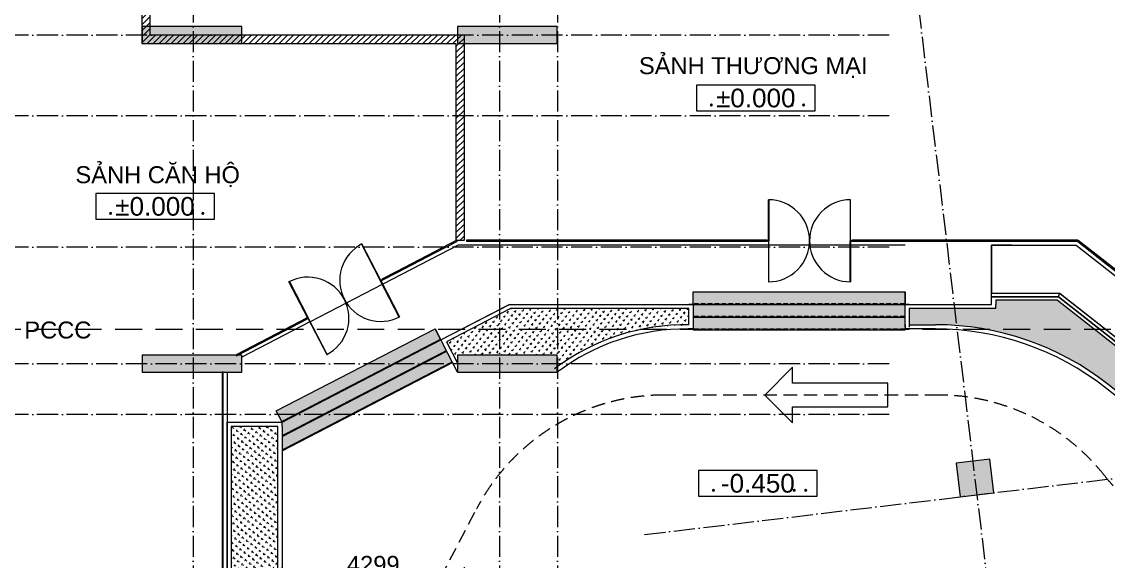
# Model space of a CAD drawing. Header units: millimetres. Extents: x -55734 to 110735, y -16086 to 119028.
# Drawn here: x 28357 to 53992, y 14442 to 27166 of the extents above; entities that cross this region are included whole.
import ezdxf
from ezdxf.enums import TextEntityAlignment as Align

# ---------------------------------------------------------------- set-up
doc = ezdxf.new("R2010")
doc.units = ezdxf.units.MM
for name, pattern in [('Grid Line', [14, 10, -2, 0, -2]), ('HIDDEN2', [4.7625, 3.175, -1.5875]), ('Overhead 1_16_', [2.579687, 1.5875, -0.992188])]:
    doc.linetypes.add(name, pattern=pattern)
for name, color, linetype, lineweight in [('A-FLOR-PATT', 8, 'Continuous', 9), ('CHU', 181, 'Continuous', 5), ('CUA', 31, 'Continuous', 9), ('HATCH-TUONG', 152, 'Continuous', 9), ('KI-HIEU-1', 151, 'Continuous', 9), ('KINH', 152, 'Continuous', 5), ('L-SITE', 91, 'Continuous', 5), ('NET CAT', 3, 'Continuous', 5), ('NET THAY 1', 41, 'Continuous', 5), ('NET THAY 2', 55, 'Continuous', 5), ('NET-CAT', 3, 'Continuous', 9), ('NET-THAY', 2, 'Continuous', 9), ('S-STRS', 31, 'Continuous', 5), ('TRUC', 225, 'Continuous', 5)]:
    doc.layers.add(name, color=color, linetype=linetype, lineweight=lineweight)
doc.styles.add('Arial', font='arial.ttf', dxfattribs={"height": 476.25})
doc.styles.add('Arial_1', font='arial.ttf', dxfattribs={"height": 400})
doc.styles.add('TA1', font='arial.ttf')
doc.dimstyles.new('D_200_KTx2', dxfattribs={"dimtxt": 400, "dimasz": 300, "dimexe": 300, "dimexo": 300, "dimgap": 160, "dimtad": 1, "dimdec": 0, "dimzin": 9, "dimtxsty": 'TA1', "dimblk": 'ARCHTICK', "dimcen": 1, "dimdle": 300, "dimclrd": 256, "dimclre": 256, "dimclrt": 7, "dimadec": 0, "dimazin": 0, "dimtfac": 1, "dimtdec": 0, "dimtix": 1, "dimtmove": 1, "dimatfit": 3, "dimldrblk": 'ARCHTICK', "dimfxl": 1, "dimtolj": 1, "dimtzin": 0, "dimlwd": -1, "dimlwe": -1, "dimarcsym": 0})
pattern_1 = [(45, (0, 0), (-70.71068, 70.71068), [])]
pattern_2 = [(230, (44197.35, 19899.85), (-182.1847, 15.939), [19.05, -209.55]), (175, (44197.35, 19899.85), (-35.2424, 191.0566), [15.24, -167.64]), (280.451, (44182.17, 19901.18), (-146.9425, -175.1167), [16.19, -178.09]), (210, (44197.35, 19899.85), (-165.746, 77.2887), [19.05, -209.55]), (155, (44197.35, 19899.85), (32.228, 191.588), [15.24, -167.64]), (260.451, (44183.54, 19906.27), (-197.974, -114.2986), [16.19, -178.09]), (226.184, (44197.35, 19849.05), (-271.079, 42.043), [28.575, -314.325]), (276.636, (44174.76, 19852.55), (-237.403, -247.427), [24.285, -267.135]), (171.184, (44197.35, 19849.05), (-237.405, -247.425), [22.86, -251.46]), (201, (44171.95, 19861.75), (-151.615, 102.2655), [19.05, -209.55]), (146, (44171.95, 19861.75), (-61.8024, -184.188), [15.24, -167.64]), (251.451, (44159.32, 19870.27), (-213.417, -81.9214), [16.19, -178.09]), (217.5, (44197.354, 19899.85), (-3.0883, -84.5551), [8.382, -157.226, 8.382, -161.798, -168.275]), (217.5, (44197.354, 19899.85), (-3.0883, -84.5551), [-335.788, 8.382, -159.893]), (187.5, (44197.35, 19899.85), (-66.8194, -100.1807), [8.382, -88.646, 8.382, -153.416, -64.135]), (187.5, (44197.35, 19899.85), (-66.8194, -100.1807), [-258.826, 8.382, -55.753]), (147.5, (44208.68, 19899.85), (-135.5905, 5.7289), [8.382, -55.118, 8.382, -189.738, -262.89]), (147.5, (44208.68, 19899.85), (-135.5905, 5.7289), [-261.62, 8.382, -254.508]), (137.5, (44279.4, 19899.85), (-148.129, -25.4268), [8.382, -74.168, 8.382, -123.19, -186.69]), (137.5, (44279.4, 19899.85), (-148.129, -25.4268), [-214.122, 8.382, -178.308])]
pattern_3 = [(257.381, (34501.3, 17720.91), (-169.1046, -69.6343), [19.05, -209.55]), (202.381, (34501.3, 17720.9), (-119.162, 153.444), [15.24, -167.64]), (307.832, (34487.2, 17715.1), (-49.943, -223.0776), [16.19, -178.09]), (237.381, (34501.3, 17720.91), (-182.7227, -7.5977), [19.05, -209.55]), (182.381, (34501.3, 17720.9), (-59.495, 184.946), [15.24, -167.64]), (287.832, (34486.07, 17720.26), (-123.228, -192.543), [16.19, -178.09]), (253.565, (34524.66, 17675.8), (-260.045, -87.338), [28.575, -314.325]), (304.016, (34502.99, 17668.52), (-97.018, -328.888), [24.285, -267.135]), (198.565, (34524.66, 17675.8), (-97.016, -328.89), [22.86, -251.46]), (228.381, (34496.26, 17675.4), (-181.6616, 21.08), [19.05, -209.55]), (173.381, (34496.26, 17675.4), (29.8304, -191.976), [15.24, -167.64]), (278.832, (34481.12, 17677.15), (-151.8314, -170.895), [16.19, -178.09]), (244.881, (34501.29, 17720.91), (36.145, -76.5025), [8.382, -157.226, 8.382, -330.073]), (244.881, (34501.29, 17720.91), (36.145, -76.5025), [-173.99, -161.798, 8.382, -159.893]), (214.881, (34501.29, 17720.91), (-13.2599, -119.6879), [8.382, -88.646, 8.382, -153.416, -64.135]), (214.881, (34501.29, 17720.91), (-13.2599, -119.6879), [-258.826, 8.382, -55.753]), (174.881, (34511.35, 17726.12), (-123.0348, -57.2717), [8.382, -55.118, 8.382, -189.738, -262.89]), (174.881, (34511.35, 17726.12), (-123.0348, -57.2717), [-261.62, 8.382, -254.508]), (164.881, (34574.14, 17758.64), (-119.8398, -90.7034), [8.382, -74.168, 8.382, -123.19, -186.69]), (164.881, (34574.14, 17758.64), (-119.8398, -90.7034), [-214.122, 8.382, -178.308])]

# ---------------------------------------------------------------- blocks, each defined once
blk = doc.blocks.new('ALC1807-ASCENT PLAZA-KET CAU 1_rvt-1-MẶT BẰNG TẦNG 1')
at = {"layer": 'NET CAT'}
for points in [[(33551, 26650), (33551, 27050), (31201, 27050), (31201, 26650)], [(40991, 26650), (40991, 27050), (38641, 27050), (38641, 26650)], [(33551, 18900), (33551, 19300), (31201, 19300), (31201, 18900)], [(40991, 18900), (40991, 19300), (38641, 19300), (38641, 18900)], [(50495, 15961), (51289, 16056), (51194, 16850), (50400, 16755)]]:
    blk.add_hatch(color=7, dxfattribs=at).paths.add_polyline_path(points, flags=0)
at = {"layer": 'NET CAT', "color": 90, "lineweight": 13}
for p, q in [((33551, 27050), (31201, 27050)), ((31201, 27050), (31201, 26650)), ((33551, 26650), (33551, 27050)), ((40991, 27050), (38641, 27050)), ((38641, 27050), (38641, 26650)), ((40991, 26650), (40991, 27050)), ((31201, 26650), (33551, 26650)), ((38641, 26650), (40991, 26650)), ((33551, 19300), (31201, 19300)), ((31201, 19300), (31201, 18900)), ((33551, 18900), (33551, 19300)), ((40991, 19300), (38641, 19300)), ((38641, 19300), (38641, 18900)), ((40991, 18900), (40991, 19300)), ((31201, 18900), (33551, 18900)), ((38641, 18900), (40991, 18900)), ((51194, 16850), (50400, 16755)), ((50400, 16755), (50495, 15961)), ((51289, 16056), (51194, 16850)), ((50495, 15961), (51289, 16056))]:
    blk.add_line(p, q, dxfattribs=at)
at = {"layer": 'NET-THAY', "color": 50}
for p, q in [((38656, 21900), (36874, 20977)), ((40701, 21900), (38656, 21900)), ((41001, 21900), (40701, 21900)), ((45975, 21900), (41001, 21900)), ((47901, 21900), (45987, 21900)), ((49199, 21900), (47913, 21900)), ((36864, 20972), (35164, 20091)), ((35153, 20086), (33551, 19256)), ((33201, 18900), (33201, 11700))]:
    blk.add_line(p, q, dxfattribs=at)
blk = doc.blocks.new('*U147')
at = {"color": 7, "ltscale": 30, "true_color": 0xffffff, "insert": (520, 350), "char_height": 200, "attachment_point": 5, "bg_fill": 3, "box_fill_scale": 1.25, "bg_fill_color": 256, "bg_fill_true_color": 13158600, "bg_fill_transparency": 0}
blk.add_mtext('\\A1;.      ..', dxfattribs=at)
blk.add_lwpolyline([(-200, 200), (1200, 200), (1200, 500), (-200, 500)], close=True)
at = {"color": 7, "style": 'Arial'}
blk.add_attdef('±0.000', text='', height=220, dxfattribs=at).set_placement((500, 350), align=Align.MIDDLE)
blk = doc.blocks.new('System Panel - Glazed-394770-MẶT BẰNG TẦNG 1')
at = {"layer": 'KINH', "lineweight": 9}
for p, q in [((500, 13), (-500, 13)), ((-500, 13), (-500, -13)), ((500, -13), (500, 13)), ((-500, -13), (500, -13))]:
    blk.add_line(p, q, dxfattribs=at)
blk = doc.blocks.new('System Panel - Glazed-617771-MẶT BẰNG TẦNG 1')
at = {"layer": 'KINH', "lineweight": 9}
for p, q in [((406, 13), (-406, 13)), ((-406, 13), (-406, -13)), ((406, -13), (406, 13)), ((-406, -13), (406, -13))]:
    blk.add_line(p, q, dxfattribs=at)
blk = doc.blocks.new('System Panel - Glazed-773112-MẶT BẰNG TẦNG 1')
at = {"layer": 'KINH', "lineweight": 9}
for p, q in [((164, 13), (-164, 13)), ((-164, 13), (-164, -13)), ((164, -13), (164, 13)), ((-164, -13), (164, -13))]:
    blk.add_line(p, q, dxfattribs=at)
blk = doc.blocks.new('CUA KINH BAN LE SAN MO 2 HUONG - Type 1-773081-MẶT BẰNG TẦNG 1')
at = {"layer": 'CUA'}
for p, q in [((-969, 968.5), (-957, 968.5)), ((-969, 0), (-969, 968.5)), ((-957, 968.5), (-957, 0)), ((957, 968.5), (957, 0)), ((969, 968.5), (957, 968.5)), ((969, 0), (969, 968.5)), ((-957, 0), (-969, 0)), ((-969, 0), (-969, -968.5)), ((-957, 0), (-969, 0)), ((-957, -968.5), (-957, 0)), ((957, 0), (969, 0)), ((957, -968.5), (957, 0)), ((957, 0), (969, 0)), ((969, 0), (969, -968.5)), ((-969, -968.5), (-957, -968.5)), ((969, -968.5), (957, -968.5))]:
    blk.add_line(p, q, dxfattribs=at)
at = {"layer": 'CUA', "lineweight": 5}
for p, q in [((-970, 0.5), (-1000, 0.5)), ((-1000, 0.5), (-1000, -0.5)), ((-970, -0.5), (-970, 0.5)), ((1000, 0.5), (970, 0.5)), ((970, 0.5), (970, -0.5)), ((1000, -0.5), (1000, 0.5)), ((-1000, -0.5), (-970, -0.5)), ((970, -0.5), (1000, -0.5))]:
    blk.add_line(p, q, dxfattribs=at)
for centre, start, end in [((-969, 0), 359.5, 90), ((969, 0), 90, 180.5), ((-969, 0), 270, 0.5), ((969, 0), 179.5, 270)]:
    blk.add_arc(centre, 968.5, start, end, dxfattribs=at)
blk = doc.blocks.new('System Panel - Glazed-537334-MẶT BẰNG TẦNG 1')
at = {"layer": 'KINH', "lineweight": 9}
for p, q in [((336, 13), (-336, 13)), ((-336, 13), (-336, -13)), ((336, -13), (336, 13)), ((-336, -13), (336, -13))]:
    blk.add_line(p, q, dxfattribs=at)
blk = doc.blocks.new('System Panel - Glazed-537335-MẶT BẰNG TẦNG 1')
at = {"layer": 'KINH', "lineweight": 9}
for p, q in [((711, 13), (-711, 13)), ((-711, 13), (-711, -13)), ((711, -13), (711, 13)), ((-711, -13), (711, -13))]:
    blk.add_line(p, q, dxfattribs=at)
blk = doc.blocks.new('System Panel - Glazed-617800-MẶT BẰNG TẦNG 1')
at = {"layer": 'KINH', "lineweight": 9}
for p, q in [((300, 13), (-300, 13)), ((-300, 13), (-300, -13)), ((300, -13), (300, 13)), ((-300, -13), (300, -13))]:
    blk.add_line(p, q, dxfattribs=at)
blk = doc.blocks.new('System Panel - Glazed-773080-MẶT BẰNG TẦNG 1')
at = {"layer": 'KINH', "lineweight": 9}
for p, q in [((200, 13), (-200, 13)), ((-200, 13), (-200, -13)), ((200, -13), (200, 13)), ((-200, -13), (200, -13))]:
    blk.add_line(p, q, dxfattribs=at)
blk = doc.blocks.new('System Panel - Glazed-617907-MẶT BẰNG TẦNG 1')
at = {"layer": 'KINH', "lineweight": 9}
for p, q in [((435, 13), (-435, 13)), ((-435, 13), (-435, -13)), ((435, -13), (435, 13)), ((-435, -13), (435, -13))]:
    blk.add_line(p, q, dxfattribs=at)
blk = doc.blocks.new('Top Rail Type - Top Rail_Internal_-863263-MẶT BẰNG TẦNG 1')
at = {"layer": 'NET THAY 1'}
for p, q in [((52842, 20759), (51237, 20759)), ((51237, 20679), (52815, 20679)), ((52815, 20679), (56318, 17926)), ((56367, 17988), (52842, 20759))]:
    blk.add_line(p, q, dxfattribs=at)
for points, knots in [([(51237, 20679), (51237, 20679), (51237, 20680), (51237, 20683), (51237, 20692), (51237, 20707), (51237, 20723), (51237, 20738), (51237, 20750), (51237, 20756), (51237, 20759), (51237, 20759), (51237, 20759)], [0, 0, 0, 0, 0.066667, 0.133333, 0.266667, 0.4, 0.533333, 0.65, 0.766667, 0.883333, 0.941667, 1, 1, 1, 1]), ([(52821, 20692), (52823, 20696), (52826, 20706), (52832, 20721), (52837, 20736), (52840, 20749), (52842, 20755), (52843, 20759), (52843, 20759), (52842, 20759)], [0.2778063, 0.2778063, 0.2778063, 0.2778063, 0.4, 0.5333333, 0.65, 0.7666667, 0.8833333, 0.9416667, 1, 1, 1, 1]), ([(52842, 20758), (52842, 20758), (52842, 20755), (52841, 20750), (52840, 20746)], [0.0666667, 0.0666667, 0.0666667, 0.0666667, 0.1333333, 0.2622802, 0.2622802, 0.2622802, 0.2622802]), ([(56367, 17988), (56367, 17988), (56367, 17988), (56365, 17985), (56360, 17979), (56350, 17967), (56340, 17954), (56331, 17942), (56324, 17933), (56320, 17928), (56318, 17926), (56318, 17926), (56318, 17926)], [0, 0, 0, 0, 0.066667, 0.133333, 0.266667, 0.4, 0.533333, 0.65, 0.766667, 0.883333, 0.941667, 1, 1, 1, 1])]:
    blk.add_open_spline(points, degree=3, knots=knots, dxfattribs=at)
for points in [[(52815, 20680), (52816, 20680), (52816, 20681), (52817, 20682)], [(52817, 20683), (52817, 20684), (52818, 20685), (52818, 20686)], [(52819, 20687), (52819, 20688), (52820, 20690), (52821, 20691)]]:
    blk.add_open_spline(points, degree=3, dxfattribs=at)
blk = doc.blocks.new('Top Rail Type - Top Rail_Internal_-V11-MẶT BẰNG TẦNG 1')
at = {"layer": 'NET THAY 1'}
for p, q in [((52829, 20760), (51237, 20760)), ((52816, 20679), (51237, 20679)), ((56317, 17925), (52814, 20679)), ((56368, 17989), (52854, 20751))]:
    blk.add_line(p, q, dxfattribs=at)
blk = doc.blocks.new('MUI TEN - MUI TEN-884263-MẶT BẰNG TẦNG 1')
at = {"layer": 'L-SITE'}
for p, q in [((0, 2900), (-655, 2245)), ((655, 2245), (0, 2900)), ((-655, 2245), (-281, 2245)), ((-281, 2245), (-281, 0)), ((281, 0), (281, 2245)), ((281, 2245), (655, 2245)), ((-281, 0), (281, 0))]:
    blk.add_line(p, q, dxfattribs=at)
blk = doc.blocks.new('_ARCHTICK')
at = {"color": 0, "linetype": 'ByBlock', "const_width": 0.15}
blk.add_lwpolyline([(-0.5, -0.5), (0.5, 0.5)], dxfattribs=at)
blk = doc.blocks.new('*D197')
at = {"layer": 'Defpoints', "color": 0, "transparency": 16777216}
for p in [(38801, 14000), (34501, 11303), (38801, 11250)]:
    blk.add_point(p, dxfattribs=at)
at = {"layer": 'TRUC', "transparency": 16777216}
for p, q in [((34501, 11603), (34501, 14300)), ((38801, 11550), (38801, 14300)), ((34201, 14000), (39101, 14000))]:
    blk.add_line(p, q, dxfattribs=at)
at = {"layer": 'TRUC', "transparency": 16777216, "xscale": 300, "yscale": 300, "zscale": 300, "rotation": 180}
blk.add_blockref('_ARCHTICK', (34501, 14000), dxfattribs=at)
at = {"layer": 'TRUC', "transparency": 16777216, "xscale": 300, "yscale": 300, "zscale": 300}
blk.add_blockref('_ARCHTICK', (38801, 14000), dxfattribs=at)
at = {"layer": 'TRUC', "color": 7, "transparency": 16777216, "insert": (36651, 14365), "char_height": 400, "attachment_point": 5, "style": 'TA1', "bg_fill": 3, "box_fill_scale": 1.1, "bg_fill_color": 256, "bg_fill_true_color": 13158600, "bg_fill_transparency": 0}
blk.add_mtext('\\A1;4299', dxfattribs=at)

msp = doc.modelspace()

# ---------------------------------------------------------------- hatches: boundary and pattern name
at = {"layer": 'A-FLOR-PATT', "lineweight": 5}
h = msp.add_hatch(dxfattribs=at)
h.set_pattern_fill('FP_8', color=256, style=0, pattern_type=2)
h.set_pattern_definition([(59.051, (-2731299.47, -183173.04), (-30.8339063, 123.2007623), [23.812, -155.793]), (14.051, (-2731299.47, -183173.04), (-30.8337556, 123.2001604), [23.813, -103.188]), (104.051, (-2731299.47, -183173.04), (-123.2001604, -30.8337556), [23.813, -103.188])])
edge = h.paths.add_edge_path()
edge.add_line((55682.7, 17279.4), (56189.9, 17925.1))
edge.add_line((56189.9, 17925.1), (52785.8, 20599.8))
edge.add_line((52785.8, 20599.8), (51336.7, 20599.8))
edge.add_line((51336.7, 20599.8), (51336.7, 20399.8))
edge.add_line((51336.7, 20399.8), (49297.4, 20399.8))
edge.add_line((49297.4, 20399.8), (49297.4, 20019.8))
edge.add_line((49297.4, 20019.8), (49913, 20019.8))
edge.add_arc((49913, 13419.8), 6600, 51.83065, 90, ccw=False)
edge.add_line((53991.7, 18608.7), (55682.7, 17279.4))
h = msp.add_hatch(dxfattribs=at)
h.set_pattern_fill('FP_9', color=256, style=0, pattern_type=2)
h.set_pattern_definition([(97.219, (-2022718.85, -1859633.42), (-100.375984, 77.8062945), [23.812, -155.793]), (52.219, (-2022718.85, -1859633.42), (-100.3754935, 77.8059143), [23.813, -103.188]), (142.219, (-2022718.85, -1859633.42), (-77.8059143, -100.3754935), [23.813, -103.188])])
h.paths.add_polyline_path([(40990.5, 19017.4), (41201, 19164.3), (41418, 19299.9), (41590.3, 19398.3), (41801.5, 19506), (42027.9, 19607.7), (42237.8, 19690.9), (42462.1, 19767.8), (42689.7, 19834), (42920.1, 19889.4), (43152.9, 19933.9), (43387.6, 19967.4), (43623.6, 19989.8), (43860.3, 20001), (44097.4, 20001.9), (44097.4, 20399.8), (39891.2, 20399.8), (38381.3, 19617.9), (38640.5, 19117.4), (38640.5, 19299.9), (40990.5, 19299.9), (40990.5, 19119.1)], flags=0)
h = msp.add_hatch(dxfattribs=at)
h.set_pattern_fill('FP_10', color=256, style=0, pattern_type=2)
h.set_pattern_definition([(7.219, (-1845491.12, 2078470.1), (77.8062945, 100.375984), [23.812, -155.793]), (322.219, (-1845491.12, 2078470.1), (77.8059143, 100.3754935), [23.813, -103.188]), (52.219, (-1845491.12, 2078470.1), (-100.3754935, 77.8059143), [23.813, -103.188])])
h.paths.add_polyline_path([(34401.3, 11402.9), (34401.3, 17620.9), (33300.5, 17620.9), (33300.5, 11402.9)], flags=0)
at = {"layer": 'HATCH-TUONG', "lineweight": 5}
h = msp.add_hatch(dxfattribs=at)
h.set_pattern_fill('FP_2', color=256, style=0, pattern_type=2)
h.set_pattern_definition(pattern_1)
h.paths.add_polyline_path([(31390.5, 26649.9), (31390.5, 32799.9), (31190.5, 32799.9), (31190.5, 26649.9)], flags=0)
h = msp.add_hatch(dxfattribs=at)
h.set_pattern_fill('FP_2', color=256, style=0, pattern_type=2)
h.set_pattern_definition(pattern_1)
h.paths.add_polyline_path([(38600.5, 26649.9), (38800.5, 26649.9), (38800.5, 26849.9), (31390.5, 26849.9), (31390.5, 26649.9), (32042, 26649.9)], flags=0)
h = msp.add_hatch(dxfattribs=at)
h.set_pattern_fill('FP_2', color=256, style=0, pattern_type=2)
h.set_pattern_definition(pattern_1)
h.paths.add_polyline_path([(38800.5, 22012.6), (38800.5, 26649.9), (38600.5, 26649.9), (38600.5, 22012.6)], flags=0)
at = {"layer": 'NET THAY 1'}
h = msp.add_hatch(dxfattribs=at)
h.set_pattern_fill('FP_5', color=256, style=0, pattern_type=2)
h.set_pattern_definition(pattern_2)
h.paths.add_polyline_path([(49197.4, 20499.8), (49197.4, 20799.8), (44197.4, 20799.8), (44197.4, 20499.8), (49160.7, 20499.8)], flags=0)
h = msp.add_hatch(dxfattribs=at)
h.set_pattern_fill('FP_5', color=256, style=0, pattern_type=2)
h.set_pattern_definition(pattern_2)
h.paths.add_polyline_path([(46307.6, 20199.8), (49197.4, 20199.8), (49197.4, 20499.8), (44197.4, 20499.8), (44197.4, 20199.8)], flags=0)
h = msp.add_hatch(dxfattribs=at)
h.set_pattern_fill('FP_5', color=256, style=0, pattern_type=2)
h.set_pattern_definition(pattern_2)
h.paths.add_polyline_path([(49183, 19899.8), (49197.4, 19899.8), (49197.4, 20199.8), (44197.4, 20199.8), (44197.4, 19899.8), (49160.7, 19899.8)], flags=0)
h = msp.add_hatch(dxfattribs=at)
h.set_pattern_fill('FP_6', color=256, style=0, pattern_type=2)
h.set_pattern_definition(pattern_3)
h.paths.add_polyline_path([(34501.3, 17720.9), (38246.5, 19660.7), (38108.6, 19927), (34363.3, 17987.3)], flags=0)
h = msp.add_hatch(dxfattribs=at)
h.set_pattern_fill('FP_6', color=256, style=0, pattern_type=2)
h.set_pattern_definition(pattern_3)
h.paths.add_polyline_path([(34501.3, 17383.1), (38384.5, 19394.3), (38246.5, 19660.7), (34501.3, 17720.9), (34501.3, 17620.9)], flags=0)
h = msp.add_hatch(dxfattribs=at)
h.set_pattern_fill('FP_6', color=256, style=0, pattern_type=2)
h.set_pattern_definition(pattern_3)
h.paths.add_polyline_path([(34501.3, 17045.2), (38522.5, 19127.9), (38384.5, 19394.3), (34501.3, 17383.1)], flags=0)

# ---------------------------------------------------------------- linework, layer by layer
at = {"layer": 'KI-HIEU-1', "linetype": 'HIDDEN2', "ltscale": 200}
msp.add_line((-24684.6, 19919), (107315.4, 19919), dxfattribs=at)
at = {"layer": 'KI-HIEU-1', "linetype": 'HIDDEN2', "ltscale": 100}
msp.add_line((49983.8, 18362.7), (43520.5, 18362.7), dxfattribs=at)
for centre, start, end in [((43520.5, 13362.7), 90, 152.45388), ((49979.1, 13362.7), 38.2875, 89.94573), ((57828.2, 19558.7), 218.2875, 276.83065)]:
    msp.add_arc(centre, 5000, start, end, dxfattribs=at)
at = {"layer": 'NET THAY 2'}
for p, q in [((51236.7, 21899.9), (51236.7, 20759.9)), ((51713.4, 21899.9), (51236.7, 21899.9))]:
    msp.add_line(p, q, dxfattribs=at)
at = {"layer": 'NET-CAT', "lineweight": 15}
for p, q in [((31190.5, 32799.9), (31190.5, 26649.9)), ((31390.5, 26849.9), (31390.5, 32799.9)), ((38800.5, 26849.9), (31390.5, 26849.9)), ((38800.5, 26649.9), (38800.5, 26849.9)), ((31190.5, 26649.9), (31390.5, 26649.9)), ((31390.5, 26649.9), (38600.5, 26649.9)), ((38600.5, 26649.9), (38600.5, 22012.6)), ((38800.5, 22012.6), (38800.5, 26649.9)), ((38600.5, 22012.6), (38800.5, 22012.6))]:
    msp.add_line(p, q, dxfattribs=at)
at = {"layer": 'NET-THAY'}
for p, q in [((51236.7, 20759.9), (51236.7, 21899.9)), ((51236.7, 21899.9), (53236.7, 21899.9)), ((53236.7, 21899.9), (59430.9, 17031.3)), ((44197.4, 20499.8), (44197.4, 20799.8)), ((44197.4, 20799.8), (49197.4, 20799.8)), ((49197.4, 20799.8), (49197.4, 20499.8)), ((51236.7, 20499.8), (51236.7, 20678.7)), ((51236.7, 20499.8), (51236.7, 20678.7)), ((51336.7, 20599.8), (51336.7, 20499.8)), ((52786.9, 20599.8), (51336.7, 20599.8)), ((56190.1, 17924.9), (52786.9, 20599.8)), ((38246.5, 19660.7), (39866.8, 20499.8)), ((38246.5, 19660.7), (39673.7, 20399.8)), ((39891.2, 20399.8), (38381.3, 19617.9)), ((39866.8, 20499.8), (39673.7, 20399.8)), ((39866.8, 20499.8), (44197.4, 20499.8)), ((39866.8, 20499.8), (44097.4, 20499.8)), ((44097.4, 20399.8), (39891.2, 20399.8)), ((44197.4, 20499.8), (44097.4, 20499.8)), ((44097.4, 20019.7), (44097.4, 20399.8)), ((44197.4, 20499.8), (44197.4, 19919.8)), ((49197.4, 20499.8), (51236.7, 20499.8)), ((49197.4, 19962.7), (49197.4, 20499.8)), ((49297.4, 20499.8), (49197.4, 20499.8)), ((49297.4, 20499.8), (51236.7, 20499.8)), ((49297.4, 20399.8), (49297.4, 19962.7)), ((51336.7, 20399.8), (49297.4, 20399.8)), ((51336.7, 20399.8), (51336.7, 20499.8)), ((49197.4, 20019.8), (49197.4, 19919.8)), ((49297.4, 20019.8), (49913, 20019.8)), ((34363.3, 17987.3), (38108.6, 19927)), ((38108.6, 19927), (38246.5, 19660.7)), ((44197.4, 19919.8), (44083.9, 19919.8)), ((49912.8, 19919.8), (49197.4, 19919.8)), ((38246.5, 19660.7), (38292.5, 19571.9)), ((38640.5, 18899.9), (38292.5, 19571.9)), ((38381.3, 19617.9), (38640.5, 19117.4)), ((38522.5, 19127.8), (34501.4, 17045.2)), ((55699.6, 17138.9), (53929.7, 18530.1)), ((55682.7, 17279.4), (53991.7, 18608.7)), ((34501.3, 17720.9), (34363.3, 17987.3)), ((33200.5, 11999.9), (33200.5, 17720.9)), ((33200.5, 17720.9), (34501.3, 17720.9)), ((33200.5, 17720.9), (34501.3, 17720.9)), ((33200.5, 17720.9), (33200.5, 17620.9)), ((34501.3, 17620.9), (34501.3, 17720.9)), ((33200.5, 11999.9), (33200.5, 17620.9)), ((34401.3, 17620.9), (33300.5, 17620.9)), ((33300.5, 17620.9), (33300.5, 11402.9)), ((34401.3, 11402.9), (34401.3, 17620.9)), ((34501.3, 17620.9), (34501.3, 11302.9)), ((34501.4, 17045.2), (34501.4, 11302.9))]:
    msp.add_line(p, q, dxfattribs=at)
for centre, radius, start, end in [((44028.9, 14885.6), 5134.6, 89.23624, 127.12141), ((49913, 13419.8), 6600, 51.83065, 90), ((44028.9, 14885.6), 5034.6, 89.37457, 127.12141), ((49912.8, 13419.8), 6500, 51.83065, 90)]:
    msp.add_arc(centre, radius, start, end, dxfattribs=at)
at = {"layer": 'S-STRS'}
for p, q in [((44197.4, 20799.8), (49197.4, 20799.8)), ((44197.4, 20499.8), (44197.4, 20799.8)), ((49197.4, 20499.8), (49197.4, 20799.8)), ((44197.4, 20499.8), (49197.4, 20499.8)), ((44197.4, 20199.8), (49197.4, 20199.8)), ((34363.3, 17987.3), (38108.6, 19927)), ((38246.5, 19660.7), (38108.6, 19927)), ((44197.4, 19899.8), (44197.4, 19919)), ((44197.4, 19899.8), (49197.4, 19899.8)), ((49197.4, 19899.8), (49197.4, 19919.8)), ((34501.3, 17720.9), (38246.5, 19660.7)), ((34501.3, 17383.1), (38384.5, 19394.3)), ((34501.3, 17045.2), (38522.5, 19127.9)), ((34501.3, 17720.9), (34363.3, 17987.3))]:
    msp.add_line(p, q, dxfattribs=at)
at = {"layer": 'S-STRS', "linetype": 'Overhead 1_16_'}
for p, q in [((44197.4, 20519.8), (49197.4, 20519.8)), ((44197.4, 20219.8), (49197.4, 20219.8)), ((44197.4, 19919.8), (49197.4, 19919.8)), ((34492.1, 17738.7), (38237.3, 19678.4)), ((34501.3, 17405.6), (38375.3, 19412)), ((34501.3, 17067.7), (38513.3, 19145.6))]:
    msp.add_line(p, q, dxfattribs=at)
at = {"layer": 'TRUC', "linetype": 'Grid Line', "ltscale": 50}
for p, q in [((39630.5, 47249.9), (39630.5, -12161.6)), ((41000.5, 47249.9), (41000.5, -9494.1)), ((48819.1, 26849.9), (-19344.9, 26849.9)), ((48819.1, 21849.9), (-19344.9, 21849.9)), ((48819.1, 19099.9), (-19344.9, 19099.9)), ((48819.1, 17899.9), (-21659.5, 17899.9))]:
    msp.add_line(p, q, dxfattribs=at)

# ---------------------------------------------------------------- block references
at = {"lineweight": 9}
for name, p, rotation in [('CUA KINH BAN LE SAN MO 2 HUONG - Type 1-773081-MẶT BẰNG TẦNG 1', (46944.4, 21999.9), 180), ('CUA KINH BAN LE SAN MO 2 HUONG - Type 1-773081-MẶT BẰNG TẦNG 1', (35967.9, 20620.2), 207.3807530836452), ('System Panel - Glazed-617800-MẶT BẰNG TẦNG 1', (38365.4, 21862), 207.3807530836452), ('System Panel - Glazed-537335-MẶT BẰNG TẦNG 1', (39561.2, 21999.9), 180), ('System Panel - Glazed-394770-MẶT BẰNG TẦNG 1', (40771.9, 21999.9), 180), ('System Panel - Glazed-394770-MẶT BẰNG TẦNG 1', (41771.9, 21999.9), 180), ('System Panel - Glazed-394770-MẶT BẰNG TẦNG 1', (42771.9, 21999.9), 180), ('System Panel - Glazed-394770-MẶT BẰNG TẦNG 1', (43771.9, 21999.9), 180), ('System Panel - Glazed-394770-MẶT BẰNG TẦNG 1', (44771.9, 21999.9), 180), ('System Panel - Glazed-537334-MẶT BẰNG TẦNG 1', (45608.1, 21999.9), 180), ('System Panel - Glazed-773112-MẶT BẰNG TẦNG 1', (48108.1, 21999.9), 180), ('System Panel - Glazed-394770-MẶT BẰNG TẦNG 1', (48771.9, 21999.9), 180), ('System Panel - Glazed-394770-MẶT BẰNG TẦNG 1', (49771.9, 21999.9), 180), ('System Panel - Glazed-394770-MẶT BẰNG TẦNG 1', (50771.9, 21999.9), 180), ('System Panel - Glazed-394770-MẶT BẰNG TẦNG 1', (51771.9, 21999.9), 180), ('System Panel - Glazed-394770-MẶT BẰNG TẦNG 1', (52771.9, 21999.9), 180), ('System Panel - Glazed-617771-MẶT BẰNG TẦNG 1', (53591.3, 21748.7), 141.8306492592327), ('System Panel - Glazed-394770-MẶT BẰNG TẦNG 1', (37655, 21494), 207.3807530836452), ('System Panel - Glazed-394770-MẶT BẰNG TẦNG 1', (54303.8, 21188.6), 141.8306492592327), ('System Panel - Glazed-773080-MẶT BẰNG TẦNG 1', (37033.4, 21172.1), 207.3807530836452), ('System Panel - Glazed-394770-MẶT BẰNG TẦNG 1', (34635.9, 19930.4), 207.3807530836452), ('System Panel - Glazed-617907-MẶT BẰNG TẦNG 1', (33805.3, 19500.2), 207.3807530836452), ('MUI TEN - MUI TEN-884263-MẶT BẰNG TẦNG 1', (48789.7, 18362.7), 90), ('System Panel - Glazed-394770-MẶT BẰNG TẦNG 1', (33100.5, 18400), 270), ('System Panel - Glazed-394770-MẶT BẰNG TẦNG 1', (33100.5, 17400), 270), ('System Panel - Glazed-394770-MẶT BẰNG TẦNG 1', (33100.5, 16400), 270), ('System Panel - Glazed-394770-MẶT BẰNG TẦNG 1', (33100.5, 15400), 270), ('System Panel - Glazed-394770-MẶT BẰNG TẦNG 1', (33100.5, 14400), 270)]:
    msp.add_blockref(name, p, dxfattribs=dict(at, rotation=rotation))
for name in ['Top Rail Type - Top Rail_Internal_-V11-MẶT BẰNG TẦNG 1', 'Top Rail Type - Top Rail_Internal_-863263-MẶT BẰNG TẦNG 1']:
    msp.add_blockref(name, (0, 0), dxfattribs=at)

# ---------------------------------------------------------------- texts
at = {"layer": 'CHU', "color": 7, "char_height": 400, "attachment_point": 1, "line_spacing_factor": 0.936439, "style": 'Arial_1', "bg_fill": 2}
for s, insert, width in [('\\pt2540,5080,7620,10160,12700,15240,17780,20320,22860,25400,27940,30480,33020,35560,38100,40640,43180,45720,48260,50800,53340,55880,58420,60960,63500,66040,68580,71120,73660,76200,78740,81280;SẢNH THƯƠNG MẠI', (42918.5, 26329.9), 5386.615), ('\\pt2540,5080,7620,10160,12700,15240,17780,20320,22860,25400,27940,30480,33020,35560,38100,40640,43180,45720,48260,50800,53340,55880,58420,60960,63500,66040,68580,71120,73660,76200,78740,81280;SẢNH CĂN HỘ', (29624.2, 23758.2), 4040.874)]:
    msp.add_mtext(s, dxfattribs=dict(at, insert=insert, width=width))
at = {"layer": 'CHU', "color": 7, "insert": (28418.3, 20095.3), "char_height": 400, "width": 1644.28, "attachment_point": 1, "line_spacing_factor": 0.936439, "style": 'Arial_1'}
msp.add_mtext('\\pt2540,5080,7620,10160,12700,15240,17780,20320,22860,25400,27940,30480,33020,35560,38100,40640,43180,45720,48260,50800,53340,55880,58420,60960,63500,66040,68580,71120,73660,76200,78740,81280;PCCC', dxfattribs=at)

# ---------------------------------------------------------------- next in the draw order: linework, layer by layer
at = {"layer": 'TRUC', "linetype": 'Grid Line', "ltscale": 50}
msp.add_line((48266.2, 37928.6), (52233, 4805.7), dxfattribs=at)

# ---------------------------------------------------------------- next in the draw order: block references
at = {"lineweight": 5}
msp.add_blockref('ALC1807-ASCENT PLAZA-KET CAU 1_rvt-1-MẶT BẰNG TẦNG 1', (0, 0), dxfattribs=at)

# ---------------------------------------------------------------- next in the draw order: block references
at = {"layer": 'KI-HIEU-1', "linetype": 'ByBlock'}
for p, xscale, yscale, zscale, values in [((44675.4, 24667.6), 2, 2, 2, {'±0.000': '%%P0.000'}), ((30502.1, 22111.9), 2, 2, 2, {'±0.000': '%%P0.000'}), ((44725.1, 15580.7), 1.999999999999999, 1.999999999999999, 1.999999999999999, {'±0.000': '-0.450'})]:
    msp.add_blockref('*U147', p, dxfattribs=dict(at, xscale=xscale, yscale=yscale, zscale=zscale)).add_auto_attribs(values)

# ---------------------------------------------------------------- next in the draw order: dimensions: what is measured, and where the dimension line sits
at = {"layer": 'TRUC'}
dim = msp.add_linear_dim(base=(38800.5, 14000.4), p1=(34501.4, 11302.9), p2=(38800.5, 11249.9), dimstyle='D_200_KTx2', override={"dimtfill": 1, "dimarcsym": 2}, dxfattribs=at)
dim.commit()
dim.dimension.update_dxf_attribs({"geometry": '*D197', "text_midpoint": (36651, 14364.6)})

# ---------------------------------------------------------------- next in the draw order: linework, layer by layer
at = {"layer": 'KI-HIEU-1', "linetype": 'HIDDEN2', "ltscale": 100}
msp.add_line((35596.6, 8982.6), (39087.3, 15675), dxfattribs=at)
at = {"layer": 'TRUC', "linetype": 'Grid Line', "ltscale": 50}
for p, q in [((32400.5, 47249.9), (32400.5, -9494.1)), ((48819.1, 24949.9), (-21659.5, 24949.9)), ((43048.1, 15069), (107566.1, 22797.3))]:
    msp.add_line(p, q, dxfattribs=at)

doc.saveas('drawing.dxf')
